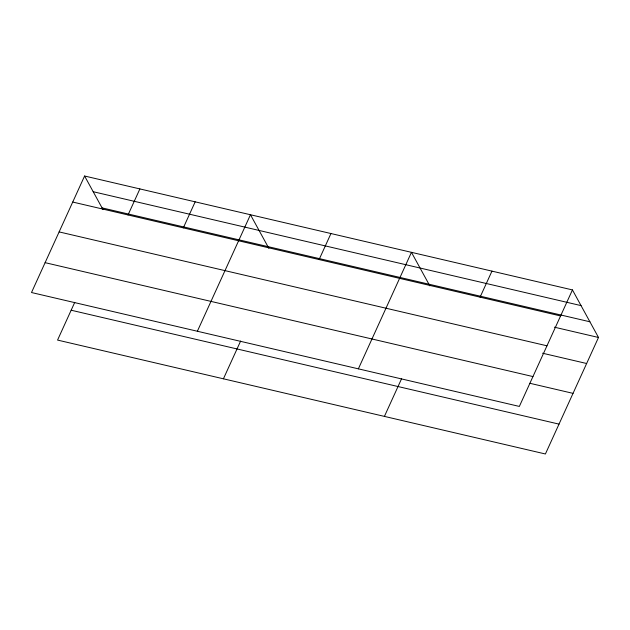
<?xml version="1.0" encoding="UTF-8"?>
<svg xmlns="http://www.w3.org/2000/svg" width="630" height="630" viewBox="0 0 630 630"><rect width="100%" height="100%" fill="white"/><g stroke="black" fill="none" stroke-linecap="round" stroke-linejoin="round"><path stroke-width="0.94" d="M84.593 176.014L31.5 292.525L519.348 406.429L572.442 289.918L84.593 176.014L102.958 209.53M74.765 302.313L57.558 340.082L545.407 453.986L598.5 337.475L572.442 289.918M128.024 214.956L139.884 188.929M183.314 227.863L195.174 201.836M197.371 331.254L250.464 214.743L268.829 248.259M223.422 378.803L240.636 341.035M319.095 259.568L330.963 233.541M358.36 368.841L411.453 252.331L429.817 285.847M384.418 416.391L401.625 378.63M480.084 297.155L491.951 271.128M93.193 191.709L581.041 305.613M102.052 207.876L589.9 321.78M72.733 202.049L560.582 315.953M554.416 327.183L598.5 337.475M59.125 231.903L546.974 345.807M542.556 353.217L586.64 363.51M45.108 262.663L532.956 376.575M529.909 383.292L573.032 393.364M71.159 310.22L559.015 424.124"/></g></svg>
